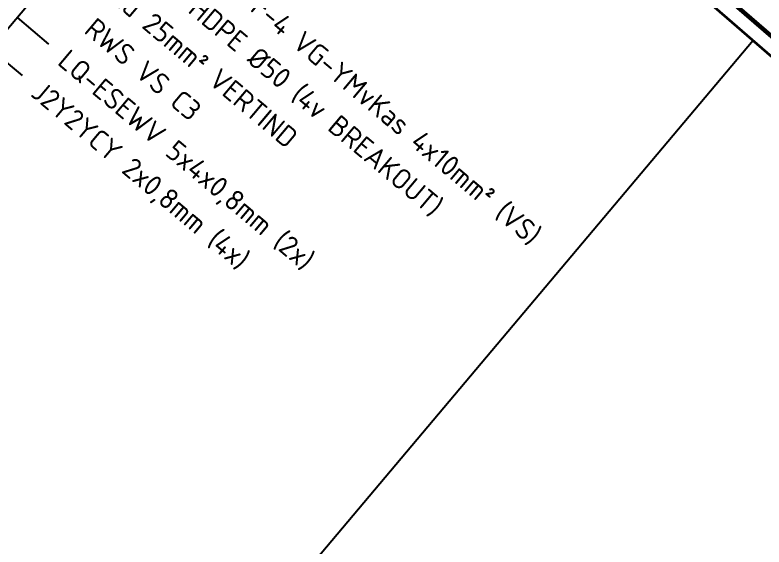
# Model space of a CAD drawing. Header units: metres. Extents: x 134219 to 139178, y 438661 to 444352.
# Drawn here: x 134658.3 to 134749, y 443772 to 443836.4 of the extents above; entities that cross this region are included whole.
import ezdxf
from ezdxf.enums import TextEntityAlignment as Align

# ---------------------------------------------------------------- set-up
doc = ezdxf.new("R2010")
doc.units = ezdxf.units.M
for name, color, linetype, lineweight in [('N-WE-KL-ET_LS_OV_KABEL-G', 10, 'KL-LS-OV-N', 35), ('N-WE-KL-ET_LS_OV_KABEL-T25', 7, 'Continuous', 25), ('Utd-ondergr-bs', 8, 'Continuous', 35), ('X-XX-AL-AANPIJLING-G', 7, 'Continuous', 18), ('X-XX-AL-AANPIJLING-S', 7, 'Continuous', 25)]:
    doc.layers.add(name, color=color, linetype=linetype, lineweight=lineweight)
doc.styles.add('ISO18', font='NLCS-ISO.ttf')
doc.styles.add('NLCS-ISO', font='NLCS-ISO.ttf')
doc.linetypes.add('KL-LS-OV-N', pattern='A,4,-1,[103,NLCS.SHX,S=0.75,R=0,X=0,Y=0],-1,4,-1.5,["0V",Standard,S=1,R=0,X=0,Y=-0.5],-3', length=14.5)
doc.dimstyles.new('UTD', dxfattribs={"dimtxt": 1.8, "dimasz": 1.8, "dimexe": 0, "dimexo": 0, "dimgap": 0.5, "dimtad": 1, "dimdec": 1, "dimzin": 1, "dimdsep": 46, "dimtxsty": 'ISO18', "dimcen": 2.5, "dimclrd": 256, "dimclre": 256, "dimclrt": 1, "dimadec": 0, "dimazin": 0, "dimtfac": 1, "dimtdec": 1, "dimtmove": 0, "dimatfit": 3, "dimfxl": 0, "dimlwd": -1, "dimlwe": -1, "dimarcsym": 0})

msp = doc.modelspace()

# ---------------------------------------------------------------- linework, layer by layer
at = {"layer": 'N-WE-KL-ET_LS_OV_KABEL-G', "elevation": 8.285, "flags": 128}
msp.add_lwpolyline([(134771.371, 443812.752), (134653.283, 443915.141)], dxfattribs=at)
at = {"layer": 'Utd-ondergr-bs'}
for points in [[(134793.302, 443794.894, 0), (134794.489, 443796.229, 0), (134792.214, 443798.174, 0), (134791.712, 443797.621, 0), (134767.595, 443818.658, 0), (134740.323, 443842.267, 0), (134716.137, 443863.331, 0), (134716.708, 443863.948, 0), (134714.46, 443865.946, 0), (134713.834, 443865.287, 0), (134696.029, 443880.797, 0), (134671.804, 443901.789, 0), (134638.451, 443930.882, 0), (134639.053, 443931.585, 0), (134636.754, 443933.48, 0), (134636.192, 443932.811, 0), (134614.738, 443951.452, 0), (134587.546, 443975.039, 0), (134584.553, 443977.611, 0)], [(134793.302, 443794.894, 0), (134792.966, 443794.527, 0), (134792.819, 443794.662, 0), (134793.153, 443795.028, 0), (134794.204, 443796.21, 0), (134792.232, 443797.896, 0), (134790.878, 443796.388, 0), (134790.729, 443796.522, 0), (134791.581, 443797.47, 0), (134767.463, 443818.507, 0), (134740.192, 443842.115, 0), (134716.006, 443863.18, 0), (134715.393, 443862.509, 0), (134715.245, 443862.644, 0), (134716.424, 443863.934, 0), (134714.473, 443865.667, 0), (134713.253, 443864.363, 0), (134713.107, 443864.499, 0), (134713.703, 443865.136, 0), (134695.897, 443880.646, 0), (134671.673, 443901.638, 0), (134638.32, 443930.732, 0)], [(134767.463, 443818.507, 0), (134740.192, 443842.115, 0), (134716.006, 443863.18, 0), (134715.393, 443862.509, 0), (134715.245, 443862.644, 0), (134716.424, 443863.934, 0), (134714.473, 443865.667, 0), (134713.253, 443864.363, 0), (134713.107, 443864.499, 0), (134713.703, 443865.136, 0), (134695.897, 443880.646, 0), (134671.673, 443901.638, 0), (134638.32, 443930.732, 0)], [(134638.451, 443930.882, 0), (134671.804, 443901.789, 0), (134696.029, 443880.797, 0), (134713.834, 443865.287, 0), (134714.46, 443865.946, 0), (134716.708, 443863.948, 0), (134716.137, 443863.331, 0), (134740.323, 443842.267, 0), (134767.595, 443818.658, 0)], [(134715.997, 443863.314, 0), (134716.064, 443863.252, 0), (134740.248, 443842.188, 0), (134767.525, 443818.582, 0), (134791.647, 443797.545, 0), (134791.714, 443797.484, 0)]]:
    msp.add_polyline3d(points, dxfattribs=at)
at = {"layer": 'X-XX-AL-AANPIJLING-S'}
for p, q in [((134691.754, 443875.576), (134655.326, 443832.305)), ((134662.371, 443832.91), (134658.546, 443836.13)), ((134747.651, 443833.319), (134651.121, 443718.658)), ((134659.151, 443829.085), (134655.326, 443832.305))]:
    msp.add_line(p, q, dxfattribs=at)

# ---------------------------------------------------------------- texts
at = {"layer": 'N-WE-KL-ET_LS_OV_KABEL-T25', "style": 'NLCS-ISO'}
for s, p in [('RWS VP F-4 VG-YMvKas 4x10mm² (VS)', (134676.943, 443846.786)), ('RWS HDPE Ø50 (4v BREAKOUT)', (134673.722, 443842.961)), ('Cu 25mm² VERTIND', (134670.502, 443839.136)), ('RWS VS C3', (134667.282, 443835.311)), ('LQ-ESEWV 5x4x0,8mm (2x)', (134664.062, 443831.486)), ('J2Y2YCY 2x0,8mm (4x) ', (134660.842, 443827.661))]:
    msp.add_text(s, height=2.5, rotation=319.90729, dxfattribs=at).set_placement(p, align=Align.MIDDLE_LEFT)

# ---------------------------------------------------------------- leaders
at = {"layer": 'X-XX-AL-AANPIJLING-G'}
for points in [[(134678.952, 443868.36), (134633.169, 443813.977)], [(134768.899, 443793.15), (134722.863, 443738.466)]]:
    msp.add_leader(points, dimstyle='UTD', override={"dimasz": 3.5, "dimfxl": 0}, dxfattribs=at)

doc.saveas('drawing.dxf')
